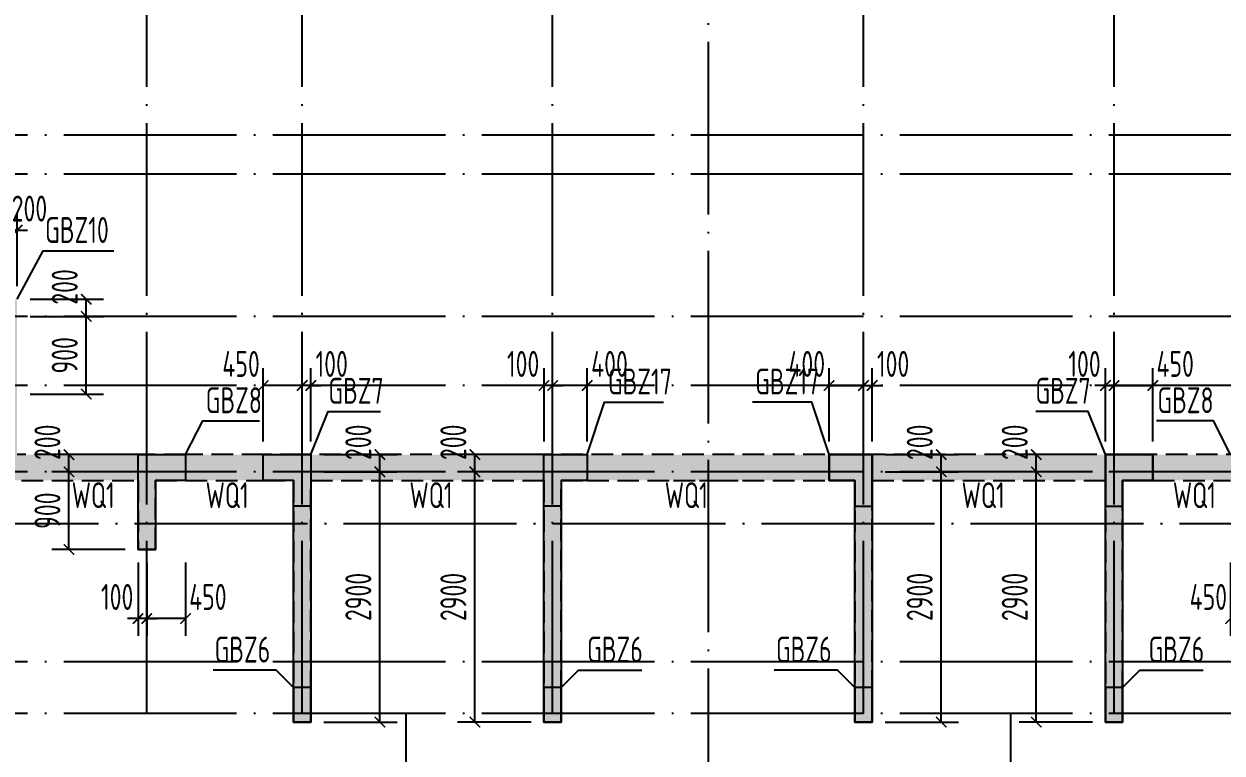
# Model space of a CAD drawing. Extents: x -668857 to 154266, y -275694 to 291306.
# Drawn here: x -322663 to -308792, y 209287 to 217734 of the extents above; entities that cross this region are included whole.
import ezdxf
from ezdxf.enums import TextEntityAlignment as Align

# ---------------------------------------------------------------- set-up
doc = ezdxf.new("R2010")
doc.units = 0
doc.header["$LTSCALE"] = 1000
doc.linetypes.add('DASH', pattern=[0.35, 0.25, -0.1])
doc.linetypes.add('DOTE', pattern=[2.42, 2, -0.2, 0.02, -0.2])
doc.layers.get('0').update_dxf_attribs({"linetype": 'CONTINUOUS'})
doc.layers.get('DEFPOINTS').update_dxf_attribs({"linetype": 'CONTINUOUS'})
for name, color, linetype in [('A-DOTE', 10, 'DOTE'), ('COLU_DE_TEXT', 7, 'CONTINUOUS'), ('LABEL', 1, 'CONTINUOUS'), ('S-Q墙填充', 252, 'CONTINUOUS'), ('S-Q墙实线', 6, 'CONTINUOUS'), ('S-Q墙标注', 3, 'CONTINUOUS'), ('S-Q墙虚线', 6, 'DASH'), ('S-X详图填充', 252, 'CONTINUOUS'), ('S-X详图实线', 4, 'CONTINUOUS')]:
    doc.layers.add(name, color=color, linetype=linetype)
doc.styles.add('TSSD_REIN', font='tssdeng.shx', dxfattribs={"width": 0.7, "height": 300, "bigfont": 'tssdchn.shx'})
doc.styles.add('结构文字', font='zstxt.shx', dxfattribs={"width": 0.7, "bigfont": 'zshz.shx'})
doc.dimstyles.new('STRUCK', dxfattribs={"dimtxt": 400, "dimasz": 121, "dimexe": 200, "dimexo": 150, "dimgap": 115, "dimtad": 1, "dimdec": 0, "dimdsep": 46, "dimtxsty": '结构文字', "dimblk": 'ARCHTICK', "dimcen": 400, "dimclrd": 3, "dimclre": 3, "dimclrt": 7, "dimadec": 0, "dimazin": 0, "dimtfac": 1, "dimtdec": 0, "dimtix": 1, "dimtmove": 2, "dimatfit": 3, "dimldrblk": '_DIMX', "dimfxl": 0, "dimtolj": 1, "dimtzin": 0, "dimarcsym": 0})

# ---------------------------------------------------------------- blocks, each defined once
blk = doc.blocks.new('20210726.16350016')
at = {"layer": 'A-DOTE'}
for p, q in [((23100, 10900), (23100, 21100)), ((24900, 10900), (24900, 21100)), ((27800, 10900), (27800, 21100)), ((29600, 21100), (29600, 3600)), ((31400, 10900), (31400, 21100)), ((34300, 10900), (34300, 21100)), ((55600, 17600), (3600, 17600)), ((55600, 17150), (3600, 17150)), ((55600, 15500), (3600, 15500)), ((55600, 14700), (3600, 14700)), ((55600, 13700), (3600, 13700)), ((3600, 13100.3), (55600, 13100.3)), ((55600, 11500), (3600, 11500)), ((55600, 10900), (3600, 10900)), ((26100, 10900), (26100, 3600)), ((33100, 10900), (33100, 3600))]:
    blk.add_line(p, q, dxfattribs=at)
blk = doc.blocks.new('_ArchTick')
at = {"color": 0, "linetype": 'ByBlock', "const_width": 0.15}
blk.add_lwpolyline([(-0.5, -0.5), (0.5, 0.5)], dxfattribs=at)
blk = doc.blocks.new('*D577')
at = {"layer": 'DEFPOINTS', "color": 0}
for p in [(-317442, 212545), (-316642, 212545), (-316642, 209645)]:
    blk.add_point(p, dxfattribs=at)
at = {"layer": 'S-Q墙标注', "color": 3, "lineweight": -2}
for p, q in [((-316792, 212545), (-317642, 212545)), ((-317442, 209645), (-317442, 212545)), ((-316792, 209645), (-317642, 209645))]:
    blk.add_line(p, q, dxfattribs=at)
at = {"layer": 'S-Q墙标注', "color": 3, "lineweight": -2, "xscale": 121, "yscale": 121, "zscale": 121}
for p, rotation in [((-317442, 212545), 90), ((-317442, 209645), 270)]:
    blk.add_blockref('_ArchTick', p, dxfattribs=dict(at, rotation=rotation))
at = {"layer": 'S-Q墙标注', "color": 7, "insert": (-317692, 211095), "char_height": 300, "attachment_point": 5, "rotation": 90, "style": 'TSSD_REIN'}
blk.add_mtext('\\A1;2900', dxfattribs=at)
blk = doc.blocks.new('_DIMX')
blk.add_line((-150, 0), (150, 0))
at = {"const_width": 50}
blk.add_lwpolyline([(-70, -70), (70, 70)], dxfattribs=at)
blk = doc.blocks.new('*D578')
at = {"layer": 'DEFPOINTS', "color": 0}
for p in [(-317442, 212745), (-316642, 212745), (-316642, 212545)]:
    blk.add_point(p, dxfattribs=at)
at = {"layer": 'S-Q墙标注', "color": 3, "lineweight": -2}
for p, q in [((-316792, 212745), (-317642, 212745)), ((-317442, 212545), (-317442, 212745)), ((-316792, 212545), (-317642, 212545))]:
    blk.add_line(p, q, dxfattribs=at)
at = {"layer": 'S-Q墙标注', "color": 3, "lineweight": -2, "xscale": 121, "yscale": 121, "zscale": 121}
for p, rotation in [((-317442, 212745), 90), ((-317442, 212545), 270)]:
    blk.add_blockref('_ArchTick', p, dxfattribs=dict(at, rotation=rotation))
at = {"layer": 'S-Q墙标注', "color": 7, "insert": (-317692, 212887), "char_height": 300, "attachment_point": 5, "rotation": 90, "style": 'TSSD_REIN'}
blk.add_mtext('\\A1;200', dxfattribs=at)
blk = doc.blocks.new('*D579')
at = {"layer": 'DEFPOINTS', "color": 0}
for p in [(-316542, 213545), (-316542, 212745), (-316142, 212745)]:
    blk.add_point(p, dxfattribs=at)
at = {"layer": 'S-Q墙标注', "color": 3, "lineweight": -2}
for p, q in [((-316542, 212895), (-316542, 213745)), ((-316142, 212895), (-316142, 213745)), ((-316142, 213545), (-316542, 213545))]:
    blk.add_line(p, q, dxfattribs=at)
at = {"layer": 'S-Q墙标注', "color": 3, "lineweight": -2, "xscale": 121, "yscale": 121, "zscale": 121, "rotation": 180}
blk.add_blockref('_ArchTick', (-316542, 213545), dxfattribs=at)
at = {"layer": 'S-Q墙标注', "color": 3, "lineweight": -2, "xscale": 121, "yscale": 121, "zscale": 121}
blk.add_blockref('_ArchTick', (-316142, 213545), dxfattribs=at)
at = {"layer": 'S-Q墙标注', "color": 7, "insert": (-315884, 213795), "char_height": 300, "attachment_point": 5, "style": 'TSSD_REIN'}
blk.add_mtext('\\A1;400', dxfattribs=at)
blk = doc.blocks.new('*D580')
at = {"layer": 'DEFPOINTS', "color": 0}
for p in [(-316642, 213545), (-316642, 212745), (-316542, 212745)]:
    blk.add_point(p, dxfattribs=at)
at = {"layer": 'S-Q墙标注', "color": 3, "lineweight": -2}
for p, q in [((-316642, 212895), (-316642, 213745)), ((-316542, 212895), (-316542, 213745)), ((-316642, 213545), (-316763, 213545)), ((-316542, 213545), (-316642, 213545)), ((-316542, 213545), (-316421, 213545))]:
    blk.add_line(p, q, dxfattribs=at)
at = {"layer": 'S-Q墙标注', "color": 3, "lineweight": -2, "xscale": 121, "yscale": 121, "zscale": 121}
blk.add_blockref('_ArchTick', (-316642, 213545), dxfattribs=at)
at = {"layer": 'S-Q墙标注', "color": 3, "lineweight": -2, "xscale": 121, "yscale": 121, "zscale": 121, "rotation": 180}
blk.add_blockref('_ArchTick', (-316542, 213545), dxfattribs=at)
at = {"layer": 'S-Q墙标注', "color": 7, "insert": (-316884, 213795), "char_height": 300, "attachment_point": 5, "style": 'TSSD_REIN'}
blk.add_mtext('\\A1;100', dxfattribs=at)
blk = doc.blocks.new('*D581')
at = {"layer": 'DEFPOINTS', "color": 0}
for p in [(-319342, 212545), (-318542, 212545), (-319342, 209645)]:
    blk.add_point(p, dxfattribs=at)
at = {"layer": 'S-Q墙标注', "color": 3, "lineweight": -2}
for p, q in [((-319192, 212545), (-318342, 212545)), ((-318542, 209645), (-318542, 212545)), ((-319192, 209645), (-318342, 209645))]:
    blk.add_line(p, q, dxfattribs=at)
at = {"layer": 'S-Q墙标注', "color": 3, "lineweight": -2, "xscale": 121, "yscale": 121, "zscale": 121}
for p, rotation in [((-318542, 212545), 90), ((-318542, 209645), 270)]:
    blk.add_blockref('_ArchTick', p, dxfattribs=dict(at, rotation=rotation))
at = {"layer": 'S-Q墙标注', "color": 7, "insert": (-318792, 211095), "char_height": 300, "attachment_point": 5, "rotation": 90, "style": 'TSSD_REIN'}
blk.add_mtext('\\A1;2900', dxfattribs=at)
blk = doc.blocks.new('*D582')
at = {"layer": 'DEFPOINTS', "color": 0}
for p in [(-319342, 212745), (-318542, 212745), (-319342, 212545)]:
    blk.add_point(p, dxfattribs=at)
at = {"layer": 'S-Q墙标注', "color": 3, "lineweight": -2}
for p, q in [((-319192, 212745), (-318342, 212745)), ((-318542, 212545), (-318542, 212745)), ((-319192, 212545), (-318342, 212545))]:
    blk.add_line(p, q, dxfattribs=at)
at = {"layer": 'S-Q墙标注', "color": 3, "lineweight": -2, "xscale": 121, "yscale": 121, "zscale": 121}
for p, rotation in [((-318542, 212745), 90), ((-318542, 212545), 270)]:
    blk.add_blockref('_ArchTick', p, dxfattribs=dict(at, rotation=rotation))
at = {"layer": 'S-Q墙标注', "color": 7, "insert": (-318792, 212887), "char_height": 300, "attachment_point": 5, "rotation": 90, "style": 'TSSD_REIN'}
blk.add_mtext('\\A1;200', dxfattribs=at)
blk = doc.blocks.new('*D583')
at = {"layer": 'DEFPOINTS', "color": 0}
for p in [(-319442, 213545), (-319442, 212745), (-319342, 212745)]:
    blk.add_point(p, dxfattribs=at)
at = {"layer": 'S-Q墙标注', "color": 3, "lineweight": -2}
for p, q in [((-319442, 212895), (-319442, 213745)), ((-319342, 212895), (-319342, 213745)), ((-319442, 213545), (-319563, 213545)), ((-319342, 213545), (-319442, 213545)), ((-319342, 213545), (-319221, 213545))]:
    blk.add_line(p, q, dxfattribs=at)
at = {"layer": 'S-Q墙标注', "color": 3, "lineweight": -2, "xscale": 121, "yscale": 121, "zscale": 121}
blk.add_blockref('_ArchTick', (-319442, 213545), dxfattribs=at)
at = {"layer": 'S-Q墙标注', "color": 3, "lineweight": -2, "xscale": 121, "yscale": 121, "zscale": 121, "rotation": 180}
blk.add_blockref('_ArchTick', (-319342, 213545), dxfattribs=at)
at = {"layer": 'S-Q墙标注', "color": 7, "insert": (-319100, 213795), "char_height": 300, "attachment_point": 5, "style": 'TSSD_REIN'}
blk.add_mtext('\\A1;100', dxfattribs=at)
blk = doc.blocks.new('*D584')
at = {"layer": 'DEFPOINTS', "color": 0}
for p in [(-319892, 213545), (-319892, 212745), (-319442, 212745)]:
    blk.add_point(p, dxfattribs=at)
at = {"layer": 'S-Q墙标注', "color": 3, "lineweight": -2}
for p, q in [((-319892, 212895), (-319892, 213745)), ((-319442, 212895), (-319442, 213745)), ((-319442, 213545), (-319892, 213545))]:
    blk.add_line(p, q, dxfattribs=at)
at = {"layer": 'S-Q墙标注', "color": 3, "lineweight": -2, "xscale": 121, "yscale": 121, "zscale": 121, "rotation": 180}
blk.add_blockref('_ArchTick', (-319892, 213545), dxfattribs=at)
at = {"layer": 'S-Q墙标注', "color": 3, "lineweight": -2, "xscale": 121, "yscale": 121, "zscale": 121}
blk.add_blockref('_ArchTick', (-319442, 213545), dxfattribs=at)
at = {"layer": 'S-Q墙标注', "color": 7, "insert": (-320150, 213795), "char_height": 300, "attachment_point": 5, "style": 'TSSD_REIN'}
blk.add_mtext('\\A1;450', dxfattribs=at)
blk = doc.blocks.new('*D585')
at = {"layer": 'DEFPOINTS', "color": 0}
for p in [(-322142, 212545), (-321342, 212545), (-321342, 211645)]:
    blk.add_point(p, dxfattribs=at)
at = {"layer": 'S-Q墙标注', "color": 3, "lineweight": -2}
for p, q in [((-321492, 212545), (-322342, 212545)), ((-322142, 211645), (-322142, 212545)), ((-321492, 211645), (-322342, 211645))]:
    blk.add_line(p, q, dxfattribs=at)
at = {"layer": 'S-Q墙标注', "color": 3, "lineweight": -2, "xscale": 121, "yscale": 121, "zscale": 121}
for p, rotation in [((-322142, 212545), 90), ((-322142, 211645), 270)]:
    blk.add_blockref('_ArchTick', p, dxfattribs=dict(at, rotation=rotation))
at = {"layer": 'S-Q墙标注', "color": 7, "insert": (-322392, 212095), "char_height": 300, "attachment_point": 5, "rotation": 90, "style": 'TSSD_REIN'}
blk.add_mtext('\\A1;900', dxfattribs=at)
blk = doc.blocks.new('*D586')
at = {"layer": 'DEFPOINTS', "color": 0}
for p in [(-322142, 212745), (-321342, 212745), (-321342, 212545)]:
    blk.add_point(p, dxfattribs=at)
at = {"layer": 'S-Q墙标注', "color": 3, "lineweight": -2}
for p, q in [((-321492, 212745), (-322342, 212745)), ((-322142, 212545), (-322142, 212745)), ((-321492, 212545), (-322342, 212545))]:
    blk.add_line(p, q, dxfattribs=at)
at = {"layer": 'S-Q墙标注', "color": 3, "lineweight": -2, "xscale": 121, "yscale": 121, "zscale": 121}
for p, rotation in [((-322142, 212745), 90), ((-322142, 212545), 270)]:
    blk.add_blockref('_ArchTick', p, dxfattribs=dict(at, rotation=rotation))
at = {"layer": 'S-Q墙标注', "color": 7, "insert": (-322392, 212887), "char_height": 300, "attachment_point": 5, "rotation": 90, "style": 'TSSD_REIN'}
blk.add_mtext('\\A1;200', dxfattribs=at)
blk = doc.blocks.new('*D587')
at = {"layer": 'DEFPOINTS', "color": 0}
for p in [(-321242, 211645), (-320792, 211645), (-321242, 210845)]:
    blk.add_point(p, dxfattribs=at)
at = {"layer": 'S-Q墙标注', "color": 3, "lineweight": -2}
for p, q in [((-321242, 211495), (-321242, 210645)), ((-320792, 211495), (-320792, 210645)), ((-320792, 210845), (-321242, 210845))]:
    blk.add_line(p, q, dxfattribs=at)
at = {"layer": 'S-Q墙标注', "color": 3, "lineweight": -2, "xscale": 121, "yscale": 121, "zscale": 121, "rotation": 180}
blk.add_blockref('_ArchTick', (-321242, 210845), dxfattribs=at)
at = {"layer": 'S-Q墙标注', "color": 3, "lineweight": -2, "xscale": 121, "yscale": 121, "zscale": 121}
blk.add_blockref('_ArchTick', (-320792, 210845), dxfattribs=at)
at = {"layer": 'S-Q墙标注', "color": 7, "insert": (-320534, 211095), "char_height": 300, "attachment_point": 5, "style": 'TSSD_REIN'}
blk.add_mtext('\\A1;450', dxfattribs=at)
blk = doc.blocks.new('*D588')
at = {"layer": 'DEFPOINTS', "color": 0}
for p in [(-321342, 211645), (-321242, 211645), (-321342, 210845)]:
    blk.add_point(p, dxfattribs=at)
at = {"layer": 'S-Q墙标注', "color": 3, "lineweight": -2}
for p, q in [((-321342, 211495), (-321342, 210645)), ((-321242, 211495), (-321242, 210645)), ((-321342, 210845), (-321463, 210845)), ((-321242, 210845), (-321342, 210845)), ((-321242, 210845), (-321121, 210845))]:
    blk.add_line(p, q, dxfattribs=at)
at = {"layer": 'S-Q墙标注', "color": 3, "lineweight": -2, "xscale": 121, "yscale": 121, "zscale": 121}
blk.add_blockref('_ArchTick', (-321342, 210845), dxfattribs=at)
at = {"layer": 'S-Q墙标注', "color": 3, "lineweight": -2, "xscale": 121, "yscale": 121, "zscale": 121, "rotation": 180}
blk.add_blockref('_ArchTick', (-321242, 210845), dxfattribs=at)
at = {"layer": 'S-Q墙标注', "color": 7, "insert": (-321584, 211095), "char_height": 300, "attachment_point": 5, "style": 'TSSD_REIN'}
blk.add_mtext('\\A1;100', dxfattribs=at)
blk = doc.blocks.new('*D593')
at = {"layer": 'DEFPOINTS', "color": 0}
for p in [(-322742, 214345), (-321942, 214345), (-322742, 213445)]:
    blk.add_point(p, dxfattribs=at)
at = {"layer": 'S-Q墙标注', "color": 3, "lineweight": -2}
for p, q in [((-322592, 214345), (-321742, 214345)), ((-321942, 213445), (-321942, 214345)), ((-322592, 213445), (-321742, 213445))]:
    blk.add_line(p, q, dxfattribs=at)
at = {"layer": 'S-Q墙标注', "color": 3, "lineweight": -2, "xscale": 121, "yscale": 121, "zscale": 121}
for p, rotation in [((-321942, 214345), 90), ((-321942, 213445), 270)]:
    blk.add_blockref('_ArchTick', p, dxfattribs=dict(at, rotation=rotation))
at = {"layer": 'S-Q墙标注', "color": 7, "insert": (-322192, 213895), "char_height": 300, "attachment_point": 5, "rotation": 90, "style": 'TSSD_REIN'}
blk.add_mtext('\\A1;900', dxfattribs=at)
blk = doc.blocks.new('*D594')
at = {"layer": 'DEFPOINTS', "color": 0}
for p in [(-322742, 214545), (-321942, 214545), (-322742, 214345)]:
    blk.add_point(p, dxfattribs=at)
at = {"layer": 'S-Q墙标注', "color": 3, "lineweight": -2}
for p, q in [((-322592, 214545), (-321742, 214545)), ((-321942, 214345), (-321942, 214545)), ((-322592, 214345), (-321742, 214345))]:
    blk.add_line(p, q, dxfattribs=at)
at = {"layer": 'S-Q墙标注', "color": 3, "lineweight": -2, "xscale": 121, "yscale": 121, "zscale": 121}
for p, rotation in [((-321942, 214545), 90), ((-321942, 214345), 270)]:
    blk.add_blockref('_ArchTick', p, dxfattribs=dict(at, rotation=rotation))
at = {"layer": 'S-Q墙标注', "color": 7, "insert": (-322192, 214687), "char_height": 300, "attachment_point": 5, "rotation": 90, "style": 'TSSD_REIN'}
blk.add_mtext('\\A1;200', dxfattribs=at)
blk = doc.blocks.new('*D595')
at = {"layer": 'DEFPOINTS', "color": 0}
for p in [(-322942, 215345), (-322942, 214545), (-322742, 214545)]:
    blk.add_point(p, dxfattribs=at)
at = {"layer": 'S-Q墙标注', "color": 3, "lineweight": -2}
for p, q in [((-322942, 214695), (-322942, 215545)), ((-322742, 214695), (-322742, 215545)), ((-322942, 215345), (-323063, 215345)), ((-322742, 215345), (-322942, 215345)), ((-322742, 215345), (-322621, 215345))]:
    blk.add_line(p, q, dxfattribs=at)
at = {"layer": 'S-Q墙标注', "color": 3, "lineweight": -2, "xscale": 121, "yscale": 121, "zscale": 121}
blk.add_blockref('_ArchTick', (-322942, 215345), dxfattribs=at)
at = {"layer": 'S-Q墙标注', "color": 3, "lineweight": -2, "xscale": 121, "yscale": 121, "zscale": 121, "rotation": 180}
blk.add_blockref('_ArchTick', (-322742, 215345), dxfattribs=at)
at = {"layer": 'S-Q墙标注', "color": 7, "insert": (-322600, 215595), "char_height": 300, "attachment_point": 5, "style": 'TSSD_REIN'}
blk.add_mtext('\\A1;200', dxfattribs=at)
blk = doc.blocks.new('*D654')
at = {"layer": 'DEFPOINTS', "color": 0}
for p in [(-312842, 212545), (-312042, 212545), (-312842, 209645)]:
    blk.add_point(p, dxfattribs=at)
at = {"layer": 'S-Q墙标注', "color": 3, "lineweight": -2}
for p, q in [((-312692, 212545), (-311842, 212545)), ((-312042, 209645), (-312042, 212545)), ((-312692, 209645), (-311842, 209645))]:
    blk.add_line(p, q, dxfattribs=at)
at = {"layer": 'S-Q墙标注', "color": 3, "lineweight": -2, "xscale": 121, "yscale": 121, "zscale": 121}
for p, rotation in [((-312042, 212545), 90), ((-312042, 209645), 270)]:
    blk.add_blockref('_ArchTick', p, dxfattribs=dict(at, rotation=rotation))
at = {"layer": 'S-Q墙标注', "color": 7, "insert": (-312292, 211095), "char_height": 300, "attachment_point": 5, "rotation": 90, "style": 'TSSD_REIN'}
blk.add_mtext('\\A1;2900', dxfattribs=at)
blk = doc.blocks.new('*D655')
at = {"layer": 'DEFPOINTS', "color": 0}
for p in [(-312842, 212745), (-312042, 212745), (-312842, 212545)]:
    blk.add_point(p, dxfattribs=at)
at = {"layer": 'S-Q墙标注', "color": 3, "lineweight": -2}
for p, q in [((-312692, 212745), (-311842, 212745)), ((-312042, 212545), (-312042, 212745)), ((-312692, 212545), (-311842, 212545))]:
    blk.add_line(p, q, dxfattribs=at)
at = {"layer": 'S-Q墙标注', "color": 3, "lineweight": -2, "xscale": 121, "yscale": 121, "zscale": 121}
for p, rotation in [((-312042, 212745), 90), ((-312042, 212545), 270)]:
    blk.add_blockref('_ArchTick', p, dxfattribs=dict(at, rotation=rotation))
at = {"layer": 'S-Q墙标注', "color": 7, "insert": (-312292, 212887), "char_height": 300, "attachment_point": 5, "rotation": 90, "style": 'TSSD_REIN'}
blk.add_mtext('\\A1;200', dxfattribs=at)
blk = doc.blocks.new('*D656')
at = {"layer": 'DEFPOINTS', "color": 0}
for p in [(-312942, 213545), (-313342, 212745), (-312942, 212745)]:
    blk.add_point(p, dxfattribs=at)
at = {"layer": 'S-Q墙标注', "color": 3, "lineweight": -2}
for p, q in [((-313342, 212895), (-313342, 213745)), ((-312942, 212895), (-312942, 213745)), ((-313342, 213545), (-312942, 213545))]:
    blk.add_line(p, q, dxfattribs=at)
at = {"layer": 'S-Q墙标注', "color": 3, "lineweight": -2, "xscale": 121, "yscale": 121, "zscale": 121, "rotation": 180}
blk.add_blockref('_ArchTick', (-313342, 213545), dxfattribs=at)
at = {"layer": 'S-Q墙标注', "color": 3, "lineweight": -2, "xscale": 121, "yscale": 121, "zscale": 121}
blk.add_blockref('_ArchTick', (-312942, 213545), dxfattribs=at)
at = {"layer": 'S-Q墙标注', "color": 7, "insert": (-313600, 213795), "char_height": 300, "attachment_point": 5, "style": 'TSSD_REIN'}
blk.add_mtext('\\A1;400', dxfattribs=at)
blk = doc.blocks.new('*D657')
at = {"layer": 'DEFPOINTS', "color": 0}
for p in [(-312842, 213545), (-312942, 212745), (-312842, 212745)]:
    blk.add_point(p, dxfattribs=at)
at = {"layer": 'S-Q墙标注', "color": 3, "lineweight": -2}
for p, q in [((-312942, 212895), (-312942, 213745)), ((-312842, 212895), (-312842, 213745)), ((-312942, 213545), (-313063, 213545)), ((-312942, 213545), (-312842, 213545)), ((-312842, 213545), (-312721, 213545))]:
    blk.add_line(p, q, dxfattribs=at)
at = {"layer": 'S-Q墙标注', "color": 3, "lineweight": -2, "xscale": 121, "yscale": 121, "zscale": 121}
blk.add_blockref('_ArchTick', (-312942, 213545), dxfattribs=at)
at = {"layer": 'S-Q墙标注', "color": 3, "lineweight": -2, "xscale": 121, "yscale": 121, "zscale": 121, "rotation": 180}
blk.add_blockref('_ArchTick', (-312842, 213545), dxfattribs=at)
at = {"layer": 'S-Q墙标注', "color": 7, "insert": (-312600, 213795), "char_height": 300, "attachment_point": 5, "style": 'TSSD_REIN'}
blk.add_mtext('\\A1;100', dxfattribs=at)
blk = doc.blocks.new('*D658')
at = {"layer": 'DEFPOINTS', "color": 0}
for p in [(-310942, 212545), (-310142, 212545), (-310142, 209645)]:
    blk.add_point(p, dxfattribs=at)
at = {"layer": 'S-Q墙标注', "color": 3, "lineweight": -2}
for p, q in [((-310292, 212545), (-311142, 212545)), ((-310942, 209645), (-310942, 212545)), ((-310292, 209645), (-311142, 209645))]:
    blk.add_line(p, q, dxfattribs=at)
at = {"layer": 'S-Q墙标注', "color": 3, "lineweight": -2, "xscale": 121, "yscale": 121, "zscale": 121}
for p, rotation in [((-310942, 212545), 90), ((-310942, 209645), 270)]:
    blk.add_blockref('_ArchTick', p, dxfattribs=dict(at, rotation=rotation))
at = {"layer": 'S-Q墙标注', "color": 7, "insert": (-311192, 211095), "char_height": 300, "attachment_point": 5, "rotation": 90, "style": 'TSSD_REIN'}
blk.add_mtext('\\A1;2900', dxfattribs=at)
blk = doc.blocks.new('*D659')
at = {"layer": 'DEFPOINTS', "color": 0}
for p in [(-310942, 212745), (-310142, 212745), (-310142, 212545)]:
    blk.add_point(p, dxfattribs=at)
at = {"layer": 'S-Q墙标注', "color": 3, "lineweight": -2}
for p, q in [((-310292, 212745), (-311142, 212745)), ((-310942, 212545), (-310942, 212745)), ((-310292, 212545), (-311142, 212545))]:
    blk.add_line(p, q, dxfattribs=at)
at = {"layer": 'S-Q墙标注', "color": 3, "lineweight": -2, "xscale": 121, "yscale": 121, "zscale": 121}
for p, rotation in [((-310942, 212745), 90), ((-310942, 212545), 270)]:
    blk.add_blockref('_ArchTick', p, dxfattribs=dict(at, rotation=rotation))
at = {"layer": 'S-Q墙标注', "color": 7, "insert": (-311192, 212887), "char_height": 300, "attachment_point": 5, "rotation": 90, "style": 'TSSD_REIN'}
blk.add_mtext('\\A1;200', dxfattribs=at)
blk = doc.blocks.new('*D660')
at = {"layer": 'DEFPOINTS', "color": 0}
for p in [(-310042, 213545), (-310142, 212745), (-310042, 212745)]:
    blk.add_point(p, dxfattribs=at)
at = {"layer": 'S-Q墙标注', "color": 3, "lineweight": -2}
for p, q in [((-310142, 212895), (-310142, 213745)), ((-310042, 212895), (-310042, 213745)), ((-310142, 213545), (-310263, 213545)), ((-310142, 213545), (-310042, 213545)), ((-310042, 213545), (-309921, 213545))]:
    blk.add_line(p, q, dxfattribs=at)
at = {"layer": 'S-Q墙标注', "color": 3, "lineweight": -2, "xscale": 121, "yscale": 121, "zscale": 121}
blk.add_blockref('_ArchTick', (-310142, 213545), dxfattribs=at)
at = {"layer": 'S-Q墙标注', "color": 3, "lineweight": -2, "xscale": 121, "yscale": 121, "zscale": 121, "rotation": 180}
blk.add_blockref('_ArchTick', (-310042, 213545), dxfattribs=at)
at = {"layer": 'S-Q墙标注', "color": 7, "insert": (-310384, 213795), "char_height": 300, "attachment_point": 5, "style": 'TSSD_REIN'}
blk.add_mtext('\\A1;100', dxfattribs=at)
blk = doc.blocks.new('*D661')
at = {"layer": 'DEFPOINTS', "color": 0}
for p in [(-309592, 213545), (-310042, 212745), (-309592, 212745)]:
    blk.add_point(p, dxfattribs=at)
at = {"layer": 'S-Q墙标注', "color": 3, "lineweight": -2}
for p, q in [((-310042, 212895), (-310042, 213745)), ((-309592, 212895), (-309592, 213745)), ((-310042, 213545), (-309592, 213545))]:
    blk.add_line(p, q, dxfattribs=at)
at = {"layer": 'S-Q墙标注', "color": 3, "lineweight": -2, "xscale": 121, "yscale": 121, "zscale": 121, "rotation": 180}
blk.add_blockref('_ArchTick', (-310042, 213545), dxfattribs=at)
at = {"layer": 'S-Q墙标注', "color": 3, "lineweight": -2, "xscale": 121, "yscale": 121, "zscale": 121}
blk.add_blockref('_ArchTick', (-309592, 213545), dxfattribs=at)
at = {"layer": 'S-Q墙标注', "color": 7, "insert": (-309334, 213795), "char_height": 300, "attachment_point": 5, "style": 'TSSD_REIN'}
blk.add_mtext('\\A1;450', dxfattribs=at)
blk = doc.blocks.new('*D664')
at = {"layer": 'DEFPOINTS', "color": 0}
for p in [(-308692, 211645), (-308242, 211645), (-308242, 210845)]:
    blk.add_point(p, dxfattribs=at)
at = {"layer": 'S-Q墙标注', "color": 3, "lineweight": -2}
for p, q in [((-308692, 211495), (-308692, 210645)), ((-308242, 211495), (-308242, 210645)), ((-308692, 210845), (-308242, 210845))]:
    blk.add_line(p, q, dxfattribs=at)
at = {"layer": 'S-Q墙标注', "color": 3, "lineweight": -2, "xscale": 121, "yscale": 121, "zscale": 121, "rotation": 180}
blk.add_blockref('_ArchTick', (-308692, 210845), dxfattribs=at)
at = {"layer": 'S-Q墙标注', "color": 3, "lineweight": -2, "xscale": 121, "yscale": 121, "zscale": 121}
blk.add_blockref('_ArchTick', (-308242, 210845), dxfattribs=at)
at = {"layer": 'S-Q墙标注', "color": 7, "insert": (-308950, 211095), "char_height": 300, "attachment_point": 5, "style": 'TSSD_REIN'}
blk.add_mtext('\\A1;450', dxfattribs=at)

msp = doc.modelspace()

# ---------------------------------------------------------------- hatches: boundary and pattern name
at = {"layer": 'S-Q墙填充', "ltscale": 0.5}
h = msp.add_hatch(dxfattribs=at)
h.set_pattern_fill('ARMORED', color=252, scale=30, style=0)
h.set_pattern_definition([(50, (-388806.07, 175277.25), (215.17805, -18.82564), [22.5, -247.5]), (355, (-388806.07, 175277.25), (-41.6254, 225.65764), [18, -198]), (100.4514, (-388788.14, 175275.68), (173.5528, 206.83186), [19.12206, -210.34263]), (46.1842, (-388806.07, 175337.25), (320.1723, -49.6557), [33.75, -371.25]), (96.6356, (-388779.4, 175333.12), (280.3988, 292.2354), [28.6831, -315.5139]), (351.1842, (-388806.07, 175337.25), (280.3986, 292.2356), [27, -297]), (21, (-388776.07, 175322.25), (179.07212, -120.78567), [22.5, -247.5]), (326, (-388776.07, 175322.25), (72.9946, 217.545), [18, -198]), (71.4514, (-388761.15, 175312.19), (252.0668, 96.75915), [19.12206, -210.34263]), (37.5, (-388806.07, 175277.25), (3.647957, 99.868156), [0, -195.6, 0, -201, 0, -198.75]), (7.5, (-388806.07, 175277.25), (78.92086, 118.32351), [0, -114.6, 0, -191.1, 0, -75.75]), (327.5, (-388872.97, 175277.25), (160.14673, -6.76646), [0, -75, 0, -234, 0, -310.5]), (317.5, (-388902.97, 175277.25), (174.95585, 30.0315), [0, -97.5, 0, -155.4, 0, -220.5]), (45, (-388806.07, 175277.25), (-106.06602, 106.06602), [])])
h.paths.add_polyline_path([(-297742.24, 214545.39), (-298392.15, 214545.39), (-300042.22, 214545.4), (-300642.44, 214545.39), (-300642.58, 214795.4), (-303842.17, 214795.4), (-303842.26, 214545.39), (-304442.18, 214545.4), (-306042.41, 214545.39), (-306742.33, 214545.39), (-306742.33, 213545.39), (-306742.33, 212745.39), (-319442.34, 212745.39), (-319892.34, 212745.39), (-320792.42, 212745.39), (-321242.33, 212745.39), (-322742.33, 212745.39), (-322742.33, 213545.39), (-322742.33, 214545.39), (-323392.24, 214545.39), (-325042.72, 214545.4), (-325642.33, 214545.39), (-325642.33, 214795.39), (-328842.33, 214795.39), (-328842.33, 214545.39), (-329442.45, 214545.4), (-331042.41, 214545.39), (-331742.33, 214545.39), (-331742.33, 213545.39), (-331742.33, 212745.39), (-339942.33, 212745.39), (-339942.33, 209745.4), (-339942.32, 207145.39), (-339942.32, 205045.39), (-337142.31, 205045.39), (-330642.27, 205045.39), (-330642.32, 203845.39), (-329592.33, 203845.39), (-327242.31, 203845.39), (-324692.33, 203845.39), (-323842.33, 203845.39), (-323842.38, 205045.27), (-318242.34, 205045.39), (-317342.34, 205045.39), (-314742.34, 205045.39), (-312142.31, 205045.39), (-311242.32, 205045.39), (-305642.31, 205045.39), (-305642.31, 203845.39), (-304592.33, 203845.39), (-302242.34, 203845.39), (-299892.33, 203845.39), (-298842.34, 203845.39), (-298842.34, 205045.39), (-293242.34, 205045.39), (-292342.34, 205045.39), (-289542.34, 205045.39), (-289542.34, 212745.39), (-291142.42, 212745.39), (-291542.34, 212745.39), (-294442.32, 212745.39), (-294892.32, 212745.39), (-295792.42, 212745.39), (-296242.34, 212745.39), (-297742.24, 212745.39), (-297742.24, 213545.39)])
h.paths.add_polyline_path([(-339642.33, 209645.4), (-338942.32, 209645.4), (-338942.32, 209845.4), (-339642.33, 209845.4), (-339642.33, 212445.39), (-339242.33, 212445.39), (-338342.23, 212445.39), (-338042.32, 212445.39), (-338042.3, 211795.39), (-337842.3, 211795.39), (-337842.32, 212445.39), (-335142.32, 212445.39), (-335142.32, 209645.4), (-334942.32, 209645.4), (-334942.32, 212445.39), (-334592.32, 212445.39), (-333692.23, 212445.39), (-333342.32, 212445.39), (-333342.32, 211645.39), (-333142.32, 211645.39), (-333142.32, 212445.39), (-331442.33, 212445.39), (-331442.33, 213545.39), (-331442.33, 214245.39), (-331042.41, 214245.39), (-329442.45, 214245.4), (-328742.33, 214245.39), (-328742.33, 213045.39), (-328542.33, 213045.39), (-328542.33, 214345.39), (-328542.33, 214495.39), (-325942.33, 214495.39), (-325942.33, 214345.39), (-325942.33, 213045.39), (-325742.33, 213045.39), (-325742.33, 214245.39), (-325042.72, 214245.4), (-323392.24, 214245.39), (-323042.33, 214245.39), (-323042.33, 213545.39), (-323042.33, 212445.39), (-321342.33, 212445.39), (-321342.33, 211645.39), (-321142.33, 211645.39), (-321142.33, 212445.39), (-320792.42, 212445.39), (-319892.34, 212445.39), (-319542.34, 212445.39), (-319542.34, 209645.4), (-319342.34, 209645.4), (-319342.34, 212445.39), (-316642.34, 212445.39), (-316642.34, 209645.4), (-316442.34, 209645.4), (-316442.34, 212445.39), (-316142.42, 212445.39), (-315142.33, 212445.39), (-314842.33, 212445.39), (-314842.34, 212445.39), (-314642.34, 212445.39), (-314642.33, 212445.39), (-314342.33, 212445.39), (-313342.23, 212445.39), (-313042.32, 212445.39), (-313042.32, 209645.2), (-312842.32, 209645.2), (-312842.32, 212445.39), (-310142.33, 212445.39), (-310142.33, 209645.4), (-309942.33, 209645.4), (-309942.33, 212445.39), (-309592.33, 212445.39), (-308692.23, 212445.39), (-308342.33, 212445.39), (-308342.33, 211645.4), (-308142.33, 211645.4), (-308142.33, 212445.39), (-306442.33, 212445.39), (-306442.33, 213545.39), (-306442.33, 214245.39), (-306042.41, 214245.39), (-304442.18, 214245.4), (-303742.33, 214245.39), (-303742.33, 213045.39), (-303542.33, 213045.39), (-303542.33, 214495.4), (-300942.33, 214495.4), (-300942.33, 213045.39), (-300742.33, 213045.39), (-300742.33, 214245.39), (-300042.22, 214245.4), (-298392.15, 214245.39), (-298042.24, 214245.39), (-298042.24, 213545.39), (-298042.24, 212445.39), (-296342.34, 212445.39), (-296342.34, 211645.39), (-296142.34, 211645.39), (-296142.34, 212445.39), (-295792.42, 212445.39), (-294892.32, 212445.39), (-294542.32, 212445.39), (-294542.32, 209645.4), (-294342.32, 209645.4), (-294342.32, 212445.39), (-291642.34, 212445.39), (-291642.34, 211795.42), (-291442.34, 211795.42), (-291442.34, 212445.39), (-291142.42, 212445.39), (-290242.32, 212445.39), (-289842.33, 212445.39), (-289842.33, 209845.4), (-290542.33, 209845.4), (-290542.33, 209645.4), (-289842.33, 209645.4), (-289842.34, 207145.39), (-289842.34, 205345.39), (-292342.34, 205345.39), (-293142.34, 205345.39), (-293142.34, 206795.39), (-293342.34, 206795.39), (-293342.34, 205345.39), (-298842.34, 205345.39), (-298842.34, 205595.39), (-299142.34, 205595.39), (-299142.34, 205245.39), (-299142.34, 204145.39), (-299892.33, 204145.39), (-302242.34, 204145.39), (-304592.33, 204145.39), (-305342.31, 204145.39), (-305342.31, 205245.39), (-305342.31, 205595.39), (-305642.31, 205595.39), (-305642.31, 205345.39), (-311142.32, 205345.39), (-311142.32, 206795.39), (-311342.32, 206795.39), (-311342.32, 205345.39), (-312142.31, 205345.39), (-314742.34, 205345.39), (-317342.34, 205345.39), (-318142.34, 205345.39), (-318142.34, 206795.39), (-318342.34, 206795.39), (-318342.34, 205345.39), (-323842.33, 205345.27), (-323842.3, 205595.37), (-324142.34, 205595.4), (-324142.39, 205245.27), (-324142.34, 204145.39), (-324692.33, 204145.39), (-327242.31, 204145.39), (-329592.33, 204145.39), (-330342.31, 204145.39), (-330342.27, 205245.27), (-330342.31, 205595.4), (-330642.32, 205595.37), (-330642.28, 205345.27), (-336142.32, 205345.39), (-336142.32, 206795.39), (-336342.32, 206795.39), (-336342.32, 205345.39), (-337142.31, 205345.39), (-339642.32, 205345.39), (-339642.32, 207145.39)], flags=16)
at = {"layer": 'S-X详图填充'}
h = msp.add_hatch(color=256, dxfattribs=at)
h.dxf.hatch_style = 1
h.paths.add_polyline_path([(-320792.34, 212745.39), (-320792.4, 212445.39), (-321142.4, 212445.39), (-321142.34, 211645.42), (-321342.34, 211645.42), (-321342.34, 212745.39)])
h = msp.add_hatch(color=256, dxfattribs=at)
h.dxf.hatch_style = 1
h.paths.add_polyline_path([(-319342.34, 212145.42), (-319542.34, 212145.42), (-319542.35, 212445.39), (-319892.35, 212445.39), (-319892.35, 212745.39), (-319342.35, 212745.39)])
h = msp.add_hatch(color=256, dxfattribs=at)
h.dxf.hatch_style = 1
h.paths.add_polyline_path([(-316442.34, 212145.42), (-316642.34, 212145.42), (-316642.35, 212745.39), (-316142.35, 212745.39), (-316142.35, 212445.39), (-316442.35, 212445.39)])
h = msp.add_hatch(color=256, dxfattribs=at)
h.dxf.hatch_style = 1
h.paths.add_polyline_path([(-313042.34, 212145.42), (-312842.34, 212145.42), (-312842.33, 212745.39), (-313342.33, 212745.39), (-313342.33, 212445.39), (-313042.33, 212445.39)])
h = msp.add_hatch(color=256, dxfattribs=at)
h.dxf.hatch_style = 1
h.paths.add_polyline_path([(-310142.34, 212145.42), (-309942.34, 212145.42), (-309942.33, 212445.39), (-309592.32, 212445.39), (-309592.32, 212745.39), (-310142.33, 212745.39)])
h = msp.add_hatch(color=256, dxfattribs=at)
h.dxf.hatch_style = 1
h.paths.add_polyline_path([(-319342.34, 210045.42), (-319542.34, 210045.42), (-319542.34, 209645.42), (-319342.34, 209645.42)])
h = msp.add_hatch(color=256, dxfattribs=at)
h.dxf.hatch_style = 1
h.paths.add_polyline_path([(-316442.34, 210045.42), (-316642.34, 210045.42), (-316642.34, 209645.42), (-316442.34, 209645.42)])
h = msp.add_hatch(color=256, dxfattribs=at)
h.dxf.hatch_style = 1
h.paths.add_polyline_path([(-312842.34, 210045.42), (-313042.34, 210045.42), (-313042.34, 209645.42), (-312842.34, 209645.42)])
h = msp.add_hatch(color=256, dxfattribs=at)
h.dxf.hatch_style = 1
h.paths.add_polyline_path([(-309942.34, 210045.42), (-310142.34, 210045.42), (-310142.34, 209645.42), (-309942.34, 209645.42)])

# ---------------------------------------------------------------- linework, layer by layer
at = {"layer": 'LABEL'}
for points in [[(-322742.32, 214545.4), (-322442.33, 215107.09), (-321624.1, 215107.09)], [(-316142.33, 212745.39), (-315942.33, 213351.14), (-315258.27, 213351.14)], [(-313342.32, 212745.39), (-313542.32, 213351.14), (-314226.38, 213351.14)], [(-319342.33, 212745.39), (-319142.33, 213243.55), (-318537.2, 213243.55)], [(-310142.32, 212745.39), (-310342.32, 213243.55), (-310947.45, 213243.55)], [(-320792.32, 212745.39), (-320592.32, 213134.7), (-319935.74, 213134.7)], [(-308692.33, 212745.39), (-308892.33, 213134.7), (-309548.91, 213134.7)], [(-319542.33, 210045.42), (-319742.33, 210245.42), (-320472.99, 210245.42)], [(-316442.34, 210045.42), (-316242.34, 210245.42), (-315508.6, 210245.42)], [(-313042.33, 210045.42), (-313242.33, 210245.42), (-313976.07, 210245.42)], [(-309942.34, 210045.42), (-309742.34, 210245.42), (-309011.68, 210245.42)]]:
    msp.add_lwpolyline(points, dxfattribs=at)
at = {"layer": 'S-Q墙实线', "ltscale": 0.5}
for points in [[(-320792.32, 212445.39), (-321142.33, 212445.39), (-321142.33, 211645.39), (-321342.33, 211645.39), (-321342.33, 212745.39), (-320792.32, 212745.39), (-320792.32, 212445.39)], [(-319892.33, 212745.39), (-319342.33, 212745.39), (-319342.33, 209645.39), (-319542.33, 209645.39), (-319542.33, 212445.39), (-319892.33, 212445.39), (-319892.33, 212745.39)], [(-316642.33, 209645.39), (-316642.33, 212745.39), (-316142.33, 212745.39), (-316142.33, 212445.39), (-316442.33, 212445.39), (-316442.33, 209645.39), (-316642.33, 209645.39)], [(-313342.33, 212745.39), (-312842.33, 212745.39), (-312842.33, 209645.39), (-313042.33, 209645.39), (-313042.33, 212445.39), (-313342.33, 212445.39), (-313342.33, 212745.39)], [(-310142.33, 209645.39), (-310142.33, 212745.39), (-309592.32, 212745.39), (-309592.32, 212445.39), (-309942.33, 212445.39), (-309942.33, 209645.39), (-310142.33, 209645.39)]]:
    msp.add_lwpolyline(points, dxfattribs=at)
at = {"layer": 'S-Q墙虚线', "color": 6}
for points in [[(-306742.33, 212745.39), (-319442.34, 212745.39), (-319892.34, 212745.39), (-320792.42, 212745.39), (-321242.33, 212745.39), (-322742.33, 212745.39)], [(-323042.33, 212445.39), (-321342.33, 212445.39), (-321342.33, 211645.39), (-321142.33, 211645.39), (-321142.33, 212445.39), (-320792.42, 212445.39), (-319892.34, 212445.39), (-319542.34, 212445.39), (-319542.34, 209645.4), (-319342.34, 209645.4), (-319342.34, 212445.39), (-316642.34, 212445.39), (-316642.34, 209645.4), (-316442.34, 209645.4), (-316442.34, 212445.39), (-316142.42, 212445.39), (-315142.33, 212445.39), (-314842.33, 212445.39), (-314842.34, 212445.39), (-314642.34, 212445.39), (-314642.33, 212445.39), (-314342.33, 212445.39), (-313342.23, 212445.39), (-313042.32, 212445.39), (-313042.32, 209645.2), (-312842.32, 209645.2), (-312842.32, 212445.39), (-310142.33, 212445.39), (-310142.33, 209645.4), (-309942.33, 209645.4), (-309942.33, 212445.39), (-309592.33, 212445.39), (-308692.23, 212445.39)]]:
    msp.add_lwpolyline(points, dxfattribs=at)
at = {"layer": 'S-X详图实线'}
for points in [[(-320792.35, 212745.39), (-320792.35, 212445.39), (-321142.35, 212445.39), (-321142.34, 211645.42), (-321342.34, 211645.42), (-321342.35, 212745.39), (-320792.35, 212745.39)], [(-319342.34, 212145.42), (-319542.34, 212145.42), (-319542.35, 212445.39), (-319892.35, 212445.39), (-319892.35, 212745.39), (-319342.35, 212745.39), (-319342.34, 212145.42)], [(-316442.34, 212145.42), (-316642.34, 212145.42), (-316642.35, 212745.39), (-316142.35, 212745.39), (-316142.35, 212445.39), (-316442.35, 212445.39), (-316442.34, 212145.42)], [(-313042.34, 212145.42), (-312842.34, 212145.42), (-312842.33, 212745.39), (-313342.33, 212745.39), (-313342.33, 212445.39), (-313042.33, 212445.39), (-313042.34, 212145.42)], [(-310142.34, 212145.42), (-309942.34, 212145.42), (-309942.33, 212445.39), (-309592.32, 212445.39), (-309592.32, 212745.39), (-310142.33, 212745.39), (-310142.34, 212145.42)], [(-319342.34, 210045.42), (-319542.34, 210045.42), (-319542.34, 209645.42), (-319342.34, 209645.42), (-319342.34, 210045.42)], [(-316442.34, 210045.42), (-316642.34, 210045.42), (-316642.34, 209645.42), (-316442.34, 209645.42), (-316442.34, 210045.42)], [(-312842.34, 210045.42), (-313042.34, 210045.42), (-313042.34, 209645.42), (-312842.34, 209645.42), (-312842.34, 210045.42)], [(-309942.34, 210045.42), (-310142.34, 210045.42), (-310142.34, 209645.42), (-309942.34, 209645.42), (-309942.34, 210045.42)]]:
    msp.add_lwpolyline(points, close=True, dxfattribs=at)

# ---------------------------------------------------------------- block references
at = {"layer": 'A-DOTE'}
msp.add_blockref('20210726.16350016', (-344342.33, 198845.35), dxfattribs=at)

# ---------------------------------------------------------------- texts
at = {"layer": 'COLU_DE_TEXT', "style": 'TSSD_REIN', "width": 0.7}
for s, p in [('GBZ10', (-322417.95, 215107.09)), ('GBZ7', (-319138.53, 213243.55)), ('GBZ17', (-315901.78, 213351.14)), ('GBZ17', (-314196.71, 213351.14)), ('GBZ7', (-310951.89, 213243.55)), ('GBZ8', (-320558.7, 213134.7)), ('GBZ8', (-309539.79, 213134.7)), ('GBZ6', (-320456.18, 210245.42)), ('GBZ6', (-316142.34, 210245.42)), ('GBZ6', (-313956.18, 210245.42)), ('GBZ6', (-309642.34, 210245.42))]:
    msp.add_text(s, height=300, dxfattribs=at).set_placement(p, align=Align.BOTTOM_LEFT)
at = {"layer": 'S-Q墙标注', "style": 'TSSD_REIN', "width": 0.7}
for p in [(-321861.76, 212034), (-320311.16, 212034), (-317950.66, 212034), (-314995.04, 212034), (-311557.48, 212034), (-309111.59, 212034)]:
    msp.add_text('WQ1', height=300, dxfattribs=at).set_placement(p, align=Align.BOTTOM_CENTER)

# ---------------------------------------------------------------- dimensions: what is measured, and where the dimension line sits
at = {"layer": 'S-Q墙标注'}
for base, p1, p2, angle, picture, middle in [((-322942.32, 215345.4), (-322742.33, 214545.4), (-322942.32, 214545.4), 180, '*D595', (-322600.39, 215595.4)), ((-321942.35, 214545.39), (-322742.35, 214345.39), (-322742.35, 214545.39), 90, '*D594', (-322192.35, 214687.32)), ((-319892.33, 213545.39), (-319442.32, 212745.39), (-319892.33, 212745.39), 180, '*D584', (-320150.4, 213795.39)), ((-319442.32, 213545.39), (-319342.33, 212745.39), (-319442.32, 212745.39), 180, '*D583', (-319100.4, 213795.39)), ((-316642.33, 213545.39), (-316542.32, 212745.39), (-316642.33, 212745.39), 180, '*D580', (-316884.25, 213795.39)), ((-316542.32, 213545.39), (-316142.41, 212745.39), (-316542.32, 212745.39), 180, '*D579', (-315884.33, 213795.39)), ((-322142.34, 212745.39), (-321342.34, 212545.39), (-321342.34, 212745.39), 90, '*D586', (-322392.34, 212887.32)), ((-318542.34, 212745.39), (-319342.34, 212545.39), (-319342.34, 212745.39), 90, '*D582', (-318792.34, 212887.32)), ((-317442.34, 212745.39), (-316642.34, 212545.39), (-316642.34, 212745.39), 90, '*D578', (-317692.34, 212887.32)), ((-312042.32, 212745.39), (-312842.32, 212545.39), (-312842.32, 212745.39), 90, '*D655', (-312292.32, 212887.32)), ((-310942.32, 212745.39), (-310142.32, 212545.39), (-310142.32, 212745.39), 90, '*D659', (-311192.32, 212887.32)), ((-321342.34, 210845.39), (-321242.33, 211645.39), (-321342.34, 211645.39), 180, '*D588', (-321584.26, 211095.39)), ((-321242.33, 210845.39), (-320792.42, 211645.39), (-321242.33, 211645.39), 180, '*D587', (-320534.34, 211095.39))]:
    dim = msp.add_linear_dim(base=base, p1=p1, p2=p2, angle=angle, dimstyle='STRUCK', override={"dimtxt": 300, "dimgap": 100, "dimtxsty": 'TSSD_REIN'}, dxfattribs=at)
    dim.commit()
    dim.dimension.update_dxf_attribs({"geometry": picture, "text_midpoint": middle, "dimtype": 160})
for base, p1, p2, picture, middle in [((-321942.35, 214345.39), (-322742.35, 213445.39), (-322742.35, 214345.39), '*D593', (-322192.35, 213895.39)), ((-322142.34, 212545.39), (-321342.34, 211645.39), (-321342.34, 212545.39), '*D585', (-322392.34, 212095.39)), ((-318542.34, 212545.39), (-319342.34, 209645.39), (-319342.34, 212545.39), '*D581', (-318792.34, 211095.39)), ((-317442.34, 212545.39), (-316642.34, 209645.39), (-316642.34, 212545.39), '*D577', (-317692.34, 211095.39)), ((-312042.32, 212545.39), (-312842.32, 209645.39), (-312842.32, 212545.39), '*D654', (-312292.32, 211095.39)), ((-310942.32, 212545.39), (-310142.32, 209645.39), (-310142.32, 212545.39), '*D658', (-311192.32, 211095.39))]:
    dim = msp.add_linear_dim(base=base, p1=p1, p2=p2, angle=90, dimstyle='STRUCK', override={"dimtxt": 300, "dimgap": 100, "dimtxsty": 'TSSD_REIN'}, dxfattribs=at)
    dim.commit()
    dim.dimension.update_dxf_attribs({"geometry": picture, "text_midpoint": middle})
for base, p1, p2, picture, middle in [((-312942.32, 213545.39), (-313342.22, 212745.39), (-312942.32, 212745.39), '*D656', (-313600.3, 213795.39)), ((-312842.31, 213545.39), (-312942.32, 212745.39), (-312842.31, 212745.39), '*D657', (-312600.38, 213795.39)), ((-310042.32, 213545.39), (-310142.31, 212745.39), (-310042.32, 212745.39), '*D660', (-310384.23, 213795.39)), ((-309592.31, 213545.39), (-310042.32, 212745.39), (-309592.31, 212745.39), '*D661', (-309334.23, 213795.39)), ((-308242.33, 210845.39), (-308692.23, 211645.39), (-308242.33, 211645.39), '*D664', (-308950.31, 211095.39))]:
    dim = msp.add_linear_dim(base=base, p1=p1, p2=p2, dimstyle='STRUCK', override={"dimtxt": 300, "dimgap": 100, "dimtxsty": 'TSSD_REIN'}, dxfattribs=at)
    dim.commit()
    dim.dimension.update_dxf_attribs({"geometry": picture, "text_midpoint": middle, "dimtype": 160})

doc.saveas('drawing.dxf')
